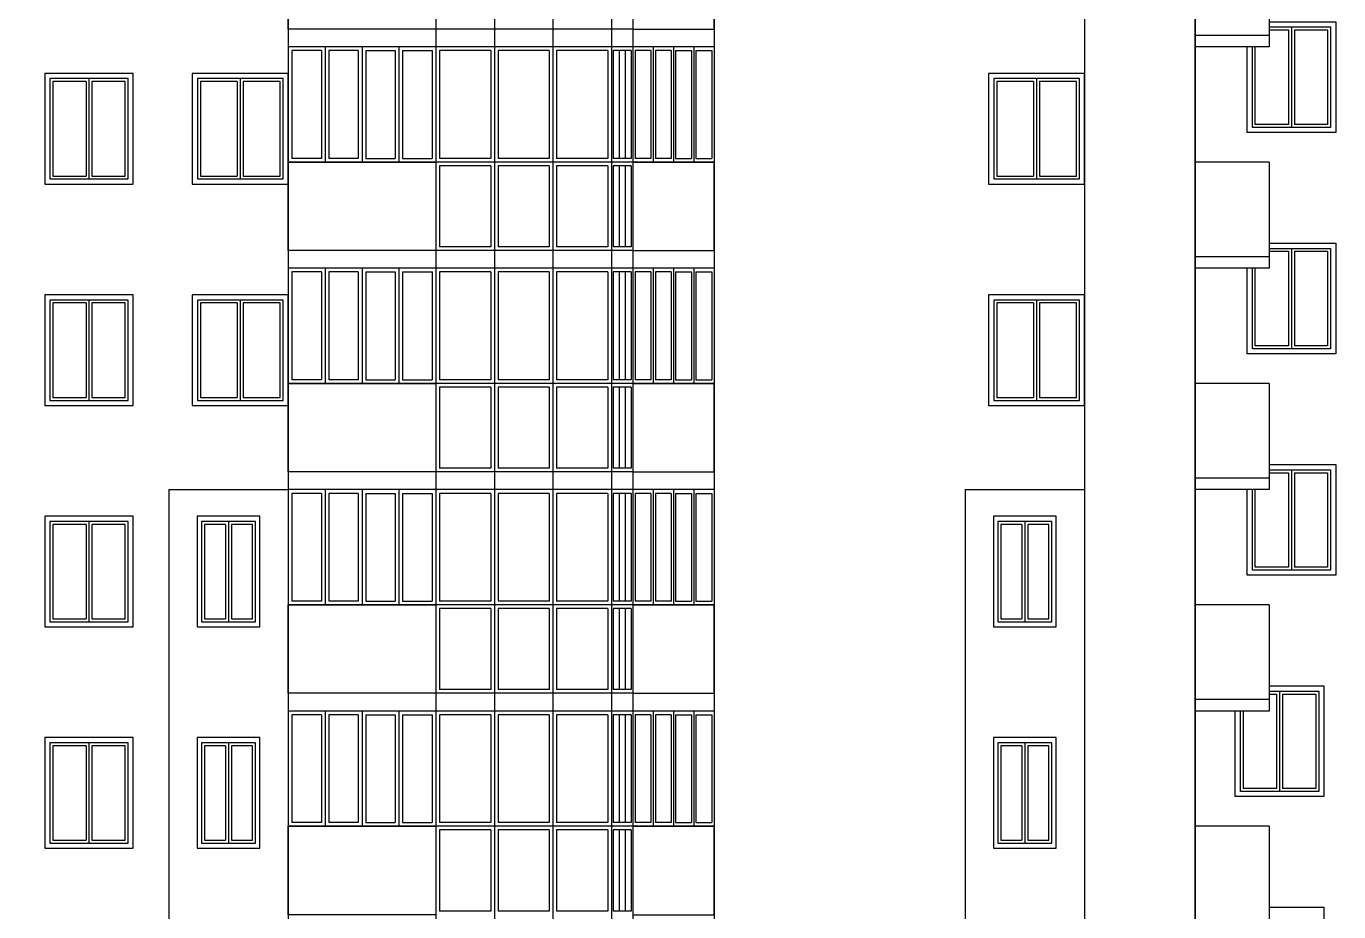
# Model space of a CAD drawing. Header units: inches. Extents: x -634 to 3638, y -6930911 to 5552.
# Drawn here: x 2280.27 to 2297.58, y 3489.82 to 3501.49 of the extents above; entities that cross this region are included whole.
import ezdxf

# ---------------------------------------------------------------- set-up
doc = ezdxf.new("R2010")
doc.units = ezdxf.units.IN
doc.header["$MEASUREMENT"] = 0
doc.linetypes.add('Dashed', pattern=[1128.888893, 564.444447, -564.444447])
for name, color, linetype, lineweight in [('ELEV', 134, 'Continuous', 18), ('фасады', 7, 'Continuous', 30), ('фасады2', 7, 'Continuous', 25)]:
    doc.layers.add(name, color=color, linetype=linetype, lineweight=lineweight)

msp = doc.modelspace()

# ---------------------------------------------------------------- hatches: boundary and pattern name
at = {"layer": 'ELEV', "linetype": 'Continuous'}
h = msp.add_hatch(dxfattribs=at)
h.set_pattern_fill('ANSI31', color=256, scale=0.01044, style=0)
h.set_pattern_definition([(45, (1262.311104, 3366.587935), (-0.02343928418428, 0.02343928418428), [])])
edge = h.paths.add_edge_path()
edge.add_ellipse((1445.78234, 3471.96182), major_axis=(0, 6932302.83262), ratio=0.00000001506, start_angle=89.999976115149, end_angle=270.000023884851)
edge.add_line((1445.67794, 3474.85168), (1445.67794, 3528.48347))
edge.add_line((1445.67794, 3528.48347), (1445.88675, 3528.48347))
edge.add_line((1445.88675, 3528.48347), (1445.88675, 3474.85168))

# ---------------------------------------------------------------- linework, layer by layer
at = {"layer": 'фасады', "color": 7, "ltscale": 100}
for p, q in [((2282.15352, 3495.38264), (2283.72728, 3495.38264)), ((2292.65593, 3495.38264), (2294.22969, 3495.38264))]:
    msp.add_line(p, q, dxfattribs=at)
for points in [[(2283.72728, 3520.04495), (2283.72728, 3501.22218)], [(2287.99014, 3520.04495), (2287.99014, 3501.22218)], [(2289.34297, 3520.04495), (2289.34297, 3501.22218)], [(2283.72728, 3501.22218), (2283.72728, 3480.78379)], [(2287.99014, 3501.22218), (2287.99014, 3480.78379)], [(2289.34297, 3501.22218), (2289.34297, 3480.78379)]]:
    msp.add_lwpolyline(points, dxfattribs=at)
at = {"layer": 'фасады', "color": 7, "linetype": 'Dashed', "ltscale": 100}
for points in [[(2294.22969, 3504.14194), (2294.22969, 3501.22218)], [(2295.68957, 3504.14194), (2295.68957, 3501.22218)], [(2296.66283, 3502.62366), (2296.66283, 3501.22218)], [(2295.68957, 3501.3779), (2296.66283, 3501.3779), (2296.66283, 3501.22218), (2295.68957, 3501.22218)], [(2294.22969, 3501.22218), (2294.22969, 3498.30241)], [(2295.68957, 3501.22218), (2295.68957, 3498.30241)], [(2296.66283, 3499.7039), (2295.68957, 3499.7039)], [(2296.66283, 3499.7039), (2296.66283, 3498.30241)], [(2295.68957, 3498.45813), (2296.66283, 3498.45813), (2296.66283, 3498.30241), (2295.68957, 3498.30241)], [(2294.22969, 3498.30241), (2294.22969, 3495.38264)], [(2295.68957, 3498.30241), (2295.68957, 3495.38264)], [(2296.66283, 3496.78413), (2295.68957, 3496.78413)], [(2296.66283, 3496.78413), (2296.66283, 3495.38264)], [(2282.15352, 3495.38264), (2282.15352, 3492.46287)], [(2292.65593, 3495.38264), (2292.65593, 3492.46287)], [(2294.22969, 3495.38264), (2294.22969, 3492.46287)], [(2295.68957, 3495.53836), (2296.66283, 3495.53836), (2296.66283, 3495.38264), (2295.68957, 3495.38264)], [(2295.68957, 3495.38264), (2295.68957, 3492.46287)], [(2296.66283, 3493.86436), (2295.68957, 3493.86436)], [(2296.66283, 3493.86436), (2296.66283, 3492.46287)], [(2295.68957, 3492.61859), (2296.66283, 3492.61859), (2296.66283, 3492.46287), (2295.68957, 3492.46287)], [(2282.15352, 3492.46287), (2282.15352, 3489.5431)], [(2292.65593, 3492.46287), (2292.65593, 3489.5431)], [(2294.22969, 3492.46287), (2294.22969, 3489.5431)], [(2295.68957, 3492.46287), (2295.68957, 3489.5431)], [(2296.66283, 3490.94459), (2295.68957, 3490.94459)], [(2296.66283, 3490.94459), (2296.66283, 3489.5431)]]:
    msp.add_lwpolyline(points, dxfattribs=at)
at = {"layer": 'фасады', "color": 7, "ltscale": 100}
for points in [[(2283.72728, 3502.62366), (2285.67379, 3502.62366), (2285.67379, 3501.45576), (2283.72728, 3501.45576)], [(2289.34297, 3502.62366), (2288.27239, 3502.62366), (2288.27239, 3501.45576), (2289.34297, 3501.45576)], [(2283.72728, 3499.7039), (2285.67379, 3499.7039), (2285.67379, 3498.53599), (2283.72728, 3498.53599)], [(2289.34297, 3499.7039), (2288.27239, 3499.7039), (2288.27239, 3498.53599), (2289.34297, 3498.53599)], [(2283.72728, 3496.78413), (2285.67379, 3496.78413), (2285.67379, 3495.61622), (2283.72728, 3495.61622)], [(2289.34297, 3496.78413), (2288.27239, 3496.78413), (2288.27239, 3495.61622), (2289.34297, 3495.61622)], [(2283.72728, 3493.86436), (2285.67379, 3493.86436), (2285.67379, 3492.69645), (2283.72728, 3492.69645)], [(2289.34297, 3493.86436), (2288.27239, 3493.86436), (2288.27239, 3492.69645), (2289.34297, 3492.69645)], [(2283.72728, 3490.94459), (2285.67379, 3490.94459), (2285.67379, 3489.77668), (2283.72728, 3489.77668)], [(2289.34297, 3490.94459), (2288.27239, 3490.94459), (2288.27239, 3489.77668), (2289.34297, 3489.77668)]]:
    msp.add_lwpolyline(points, close=True, dxfattribs=at)
at = {"layer": 'фасады', "ltscale": 100}
for points in [[(2295.68382, 3501.90345), (2295.68382, 3498.98369)], [(2295.68382, 3498.98369), (2295.68382, 3496.06392)], [(2295.68382, 3496.06392), (2295.68382, 3493.14415)], [(2295.68382, 3493.14415), (2295.68382, 3490.22438)], [(2295.68382, 3490.22438), (2295.68382, 3487.30461)]]:
    msp.add_lwpolyline(points, dxfattribs=at)
at = {"layer": 'фасады2', "color": 7, "ltscale": 100}
for p, q in [((2283.65915, 3500.80368), (2282.53017, 3500.80368)), ((2282.53017, 3500.80368), (2282.53017, 3499.48005)), ((2283.05573, 3500.76474), (2282.5691, 3500.76474)), ((2282.5691, 3500.76474), (2282.5691, 3499.51898)), ((2283.62022, 3500.76474), (2283.13359, 3500.76474)), ((2283.62022, 3499.51898), (2283.62022, 3500.76474)), ((2283.65915, 3499.48005), (2283.65915, 3500.80368)), ((2294.16156, 3500.80368), (2293.03258, 3500.80368)), ((2293.03258, 3500.80368), (2293.03258, 3499.48005)), ((2293.55814, 3500.76474), (2293.07151, 3500.76474)), ((2293.07151, 3500.76474), (2293.07151, 3499.51898)), ((2294.12263, 3500.76474), (2293.636, 3500.76474)), ((2294.12263, 3499.51898), (2294.12263, 3500.76474)), ((2294.16156, 3499.48005), (2294.16156, 3500.80368)), ((2283.72728, 3499.7039), (2285.67379, 3499.7039)), ((2283.72728, 3499.7039), (2285.67379, 3499.7039)), ((2283.72728, 3499.7039), (2285.67379, 3499.7039)), ((2288.27239, 3499.7039), (2289.34297, 3499.7039)), ((2288.27239, 3499.7039), (2289.34297, 3499.7039)), ((2288.27239, 3499.7039), (2289.34297, 3499.7039)), ((2282.53017, 3499.48005), (2283.65915, 3499.48005)), ((2282.5691, 3499.51898), (2283.05573, 3499.51898)), ((2283.13359, 3499.51898), (2283.62022, 3499.51898)), ((2293.03258, 3499.48005), (2294.16156, 3499.48005)), ((2293.07151, 3499.51898), (2293.55814, 3499.51898)), ((2293.636, 3499.51898), (2294.12263, 3499.51898)), ((2283.65915, 3497.88391), (2282.53017, 3497.88391)), ((2282.53017, 3497.88391), (2282.53017, 3496.56028)), ((2283.05573, 3497.84498), (2282.5691, 3497.84498)), ((2282.5691, 3497.84498), (2282.5691, 3496.59921)), ((2283.62022, 3497.84498), (2283.13359, 3497.84498)), ((2283.62022, 3496.59921), (2283.62022, 3497.84498)), ((2283.65915, 3496.56028), (2283.65915, 3497.88391)), ((2294.16156, 3497.88391), (2293.03258, 3497.88391)), ((2293.03258, 3497.88391), (2293.03258, 3496.56028)), ((2293.55814, 3497.84498), (2293.07151, 3497.84498)), ((2293.07151, 3497.84498), (2293.07151, 3496.59921)), ((2294.12263, 3497.84498), (2293.636, 3497.84498)), ((2294.12263, 3496.59921), (2294.12263, 3497.84498)), ((2294.16156, 3496.56028), (2294.16156, 3497.88391)), ((2283.72728, 3496.78413), (2285.67379, 3496.78413)), ((2283.72728, 3496.78413), (2285.67379, 3496.78413)), ((2283.72728, 3496.78413), (2285.67379, 3496.78413)), ((2288.27239, 3496.78413), (2289.34297, 3496.78413)), ((2288.27239, 3496.78413), (2289.34297, 3496.78413)), ((2288.27239, 3496.78413), (2289.34297, 3496.78413)), ((2282.5691, 3496.59921), (2283.05573, 3496.59921)), ((2283.13359, 3496.59921), (2283.62022, 3496.59921)), ((2293.07151, 3496.59921), (2293.55814, 3496.59921)), ((2293.636, 3496.59921), (2294.12263, 3496.59921)), ((2282.53017, 3496.56028), (2283.65915, 3496.56028)), ((2293.03258, 3496.56028), (2294.16156, 3496.56028)), ((2282.58516, 3494.96414), (2282.58516, 3493.64051)), ((2283.29564, 3494.96414), (2282.58516, 3494.96414)), ((2282.62409, 3494.92521), (2282.62409, 3493.67944)), ((2282.90147, 3494.92521), (2282.62409, 3494.92521)), ((2283.25671, 3494.92521), (2282.97933, 3494.92521)), ((2283.25671, 3493.67944), (2283.25671, 3494.92521)), ((2283.29564, 3493.64051), (2283.29564, 3494.96414)), ((2293.08757, 3494.96414), (2293.08757, 3493.64051)), ((2293.79805, 3494.96414), (2293.08757, 3494.96414)), ((2293.1265, 3494.92521), (2293.1265, 3493.67944)), ((2293.40388, 3494.92521), (2293.1265, 3494.92521)), ((2293.75912, 3494.92521), (2293.48174, 3494.92521)), ((2293.75912, 3493.67944), (2293.75912, 3494.92521)), ((2293.79805, 3493.64051), (2293.79805, 3494.96414)), ((2283.72728, 3493.86436), (2285.67379, 3493.86436)), ((2283.72728, 3493.86436), (2285.67379, 3493.86436)), ((2288.27239, 3493.86436), (2289.34297, 3493.86436)), ((2288.27239, 3493.86436), (2289.34297, 3493.86436)), ((2282.62409, 3493.67944), (2282.90147, 3493.67944)), ((2282.97933, 3493.67944), (2283.25671, 3493.67944)), ((2293.1265, 3493.67944), (2293.40388, 3493.67944)), ((2293.48174, 3493.67944), (2293.75912, 3493.67944)), ((2282.58516, 3493.64051), (2283.29564, 3493.64051)), ((2293.08757, 3493.64051), (2293.79805, 3493.64051)), ((2282.58516, 3492.04437), (2282.58516, 3490.72074)), ((2283.29564, 3492.04437), (2282.58516, 3492.04437)), ((2282.62409, 3492.00544), (2282.62409, 3490.75967)), ((2282.90147, 3492.00544), (2282.62409, 3492.00544)), ((2283.25671, 3492.00544), (2282.97933, 3492.00544)), ((2283.25671, 3490.75967), (2283.25671, 3492.00544)), ((2283.29564, 3490.72074), (2283.29564, 3492.04437)), ((2293.08757, 3492.04437), (2293.08757, 3490.72074)), ((2293.79805, 3492.04437), (2293.08757, 3492.04437)), ((2293.1265, 3492.00544), (2293.1265, 3490.75967)), ((2293.40388, 3492.00544), (2293.1265, 3492.00544)), ((2293.75912, 3492.00544), (2293.48174, 3492.00544)), ((2293.75912, 3490.75967), (2293.75912, 3492.00544)), ((2293.79805, 3490.72074), (2293.79805, 3492.04437)), ((2283.72728, 3490.94459), (2285.67379, 3490.94459)), ((2288.27239, 3490.94459), (2289.34297, 3490.94459)), ((2282.58516, 3490.72074), (2283.29564, 3490.72074)), ((2282.62409, 3490.75967), (2282.90147, 3490.75967)), ((2282.97933, 3490.75967), (2283.25671, 3490.75967)), ((2293.08757, 3490.72074), (2293.79805, 3490.72074)), ((2293.1265, 3490.75967), (2293.40388, 3490.75967)), ((2293.48174, 3490.75967), (2293.75912, 3490.75967))]:
    msp.add_line(p, q, dxfattribs=at)
at = {"layer": 'фасады2', "color": 7, "linetype": 'Dashed', "ltscale": 100}
for points in [[(2283.72728, 3504.14194), (2283.72728, 3501.22218)], [(2283.72728, 3504.14194), (2283.72728, 3501.22218)], [(2283.72728, 3504.14194), (2283.72728, 3501.22218)], [(2285.67379, 3504.14194), (2285.67379, 3501.22218)], [(2285.67379, 3504.14194), (2285.67379, 3501.22218)], [(2285.67379, 3504.14194), (2285.67379, 3501.22218)], [(2286.44656, 3504.14194), (2286.44656, 3501.22218)], [(2287.21835, 3504.14194), (2287.21835, 3501.22218)], [(2287.99014, 3504.14194), (2287.99014, 3501.22218)], [(2287.99014, 3504.14194), (2287.99014, 3501.22218)], [(2287.99014, 3504.14194), (2287.99014, 3501.22218)], [(2288.27239, 3504.14194), (2288.27239, 3501.22218)], [(2288.27239, 3504.14194), (2288.27239, 3501.22218)], [(2288.27239, 3504.14194), (2288.27239, 3501.22218)], [(2289.34297, 3504.14194), (2289.34297, 3501.22218)], [(2289.34297, 3504.14194), (2289.34297, 3501.22218)], [(2289.34297, 3504.14194), (2289.34297, 3501.22218)], [(2288.27239, 3501.45576), (2285.67379, 3501.45576)], [(2283.72728, 3501.22218), (2283.72728, 3498.30241)], [(2283.72728, 3501.22218), (2283.72728, 3498.30241)], [(2283.72728, 3501.22218), (2283.72728, 3498.30241)], [(2289.34297, 3501.22218), (2283.72728, 3501.22218)], [(2289.34297, 3501.22218), (2283.72728, 3501.22218)], [(2289.34297, 3501.22218), (2283.72728, 3501.22218)], [(2289.34297, 3501.22218), (2283.72728, 3501.22218)], [(2284.16524, 3501.17351), (2283.77594, 3501.17351)], [(2284.16524, 3501.17351), (2283.77594, 3501.17351)], [(2284.16524, 3501.17351), (2284.16524, 3499.75256)], [(2284.21391, 3501.22218), (2284.21391, 3499.7039)], [(2284.26257, 3501.17351), (2284.26257, 3499.75256)], [(2284.65187, 3501.17351), (2284.26257, 3501.17351)], [(2284.65187, 3501.17351), (2284.26257, 3501.17351)], [(2284.65187, 3501.17351), (2284.65187, 3499.75256)], [(2284.70053, 3501.22218), (2284.70053, 3499.7039)], [(2284.7492, 3501.17351), (2284.7492, 3499.75256)], [(2284.7492, 3501.17351), (2285.1385, 3501.17351)], [(2284.7492, 3501.17351), (2285.1385, 3501.17351)], [(2285.1385, 3501.17351), (2285.1385, 3499.75256)], [(2285.18716, 3501.22218), (2285.18716, 3499.7039)], [(2285.23582, 3501.17351), (2285.23582, 3499.75256)], [(2285.23582, 3501.17351), (2285.62513, 3501.17351)], [(2285.23582, 3501.17351), (2285.62513, 3501.17351)], [(2285.67379, 3501.22218), (2285.67379, 3498.30241)], [(2285.67379, 3501.22218), (2285.67379, 3498.30241)], [(2285.67379, 3501.22218), (2285.67379, 3498.30241)], [(2286.39789, 3501.17351), (2285.72343, 3501.17351)], [(2286.39789, 3501.17351), (2285.72343, 3501.17351)], [(2286.44656, 3501.22218), (2286.44656, 3498.30241)], [(2287.16969, 3501.17351), (2286.49522, 3501.17351)], [(2287.16969, 3501.17351), (2286.49522, 3501.17351)], [(2287.21835, 3501.22218), (2287.21835, 3498.30241)], [(2287.94148, 3501.17351), (2287.26701, 3501.17351)], [(2287.94148, 3501.17351), (2287.26701, 3501.17351)], [(2287.99014, 3501.22218), (2287.99014, 3498.30241)], [(2287.99014, 3501.22218), (2287.99014, 3498.30241)], [(2287.99014, 3501.22218), (2287.99014, 3498.30241)], [(2288.24805, 3501.17351), (2288.01447, 3501.17351)], [(2288.24805, 3501.17351), (2288.01447, 3501.17351)], [(2288.27239, 3501.22218), (2288.27239, 3498.30241)], [(2288.27239, 3501.22218), (2288.27239, 3498.30241)], [(2288.27239, 3501.22218), (2288.27239, 3498.30241)], [(2288.30158, 3501.17351), (2288.30158, 3499.75256)], [(2288.51083, 3501.17351), (2288.30158, 3501.17351)], [(2288.51083, 3501.17351), (2288.30158, 3501.17351)], [(2288.51083, 3501.17351), (2288.51083, 3499.75256)], [(2288.54003, 3501.22218), (2288.54003, 3499.7039)], [(2288.56923, 3501.17351), (2288.56923, 3499.75256)], [(2288.77848, 3501.17351), (2288.56923, 3501.17351)], [(2288.77848, 3501.17351), (2288.56923, 3501.17351)], [(2288.77848, 3501.17351), (2288.77848, 3499.75256)], [(2288.80768, 3501.22218), (2288.80768, 3499.7039)], [(2288.83687, 3501.17351), (2288.83687, 3499.75256)], [(2288.83687, 3501.17351), (2289.04612, 3501.17351)], [(2288.83687, 3501.17351), (2289.04612, 3501.17351)], [(2289.04612, 3501.17351), (2289.04612, 3499.75256)], [(2289.07532, 3501.22218), (2289.07532, 3499.7039)], [(2289.10452, 3501.17351), (2289.10452, 3499.75256)], [(2289.10452, 3501.17351), (2289.31377, 3501.17351)], [(2289.10452, 3501.17351), (2289.31377, 3501.17351)], [(2289.31377, 3501.17351), (2289.31377, 3499.75256)], [(2289.34297, 3501.22218), (2289.34297, 3498.30241)], [(2289.34297, 3501.22218), (2289.34297, 3498.30241)], [(2289.34297, 3501.22218), (2289.34297, 3498.30241)], [(2284.16524, 3499.75256), (2283.77594, 3499.75256)], [(2284.65187, 3499.75256), (2284.26257, 3499.75256)], [(2284.7492, 3499.75256), (2285.1385, 3499.75256)], [(2285.23582, 3499.75256), (2285.62513, 3499.75256)], [(2286.39789, 3499.75256), (2285.72343, 3499.75256)], [(2287.16969, 3499.75256), (2286.49522, 3499.75256)], [(2287.94148, 3499.75256), (2287.26701, 3499.75256)], [(2288.24805, 3499.75256), (2288.01447, 3499.75256)], [(2288.51083, 3499.75256), (2288.30158, 3499.75256)], [(2288.77848, 3499.75256), (2288.56923, 3499.75256)], [(2288.83687, 3499.75256), (2289.04612, 3499.75256)], [(2289.10452, 3499.75256), (2289.31377, 3499.75256)], [(2289.34297, 3499.7039), (2283.72728, 3499.7039)], [(2289.34297, 3499.7039), (2283.72728, 3499.7039)], [(2286.39789, 3499.65523), (2285.72343, 3499.65523)], [(2287.16969, 3499.65523), (2286.49522, 3499.65523)], [(2287.94148, 3499.65523), (2287.26701, 3499.65523)], [(2288.24805, 3499.65523), (2288.01447, 3499.65523)], [(2288.27239, 3498.53599), (2285.67379, 3498.53599)], [(2286.39789, 3498.58465), (2285.72343, 3498.58465)], [(2287.16969, 3498.58465), (2286.49522, 3498.58465)], [(2287.94148, 3498.58465), (2287.26701, 3498.58465)], [(2288.24805, 3498.58465), (2288.01447, 3498.58465)], [(2283.72728, 3498.30241), (2283.72728, 3495.38264)], [(2283.72728, 3498.30241), (2283.72728, 3495.38264)], [(2283.72728, 3498.30241), (2283.72728, 3495.38264)], [(2289.34297, 3498.30241), (2283.72728, 3498.30241)], [(2289.34297, 3498.30241), (2283.72728, 3498.30241)], [(2284.16524, 3498.25374), (2283.77594, 3498.25374)], [(2284.16524, 3498.25374), (2284.16524, 3496.83279)], [(2284.21391, 3498.30241), (2284.21391, 3496.78413)], [(2284.26257, 3498.25374), (2284.26257, 3496.83279)], [(2284.65187, 3498.25374), (2284.26257, 3498.25374)], [(2284.65187, 3498.25374), (2284.65187, 3496.83279)], [(2284.70053, 3498.30241), (2284.70053, 3496.78413)], [(2284.7492, 3498.25374), (2284.7492, 3496.83279)], [(2284.7492, 3498.25374), (2285.1385, 3498.25374)], [(2285.1385, 3498.25374), (2285.1385, 3496.83279)], [(2285.18716, 3498.30241), (2285.18716, 3496.78413)], [(2285.23582, 3498.25374), (2285.23582, 3496.83279)], [(2285.23582, 3498.25374), (2285.62513, 3498.25374)], [(2285.67379, 3498.30241), (2285.67379, 3495.38264)], [(2285.67379, 3498.30241), (2285.67379, 3495.38264)], [(2285.67379, 3498.30241), (2285.67379, 3495.38264)], [(2286.39789, 3498.25374), (2285.72343, 3498.25374)], [(2286.44656, 3498.30241), (2286.44656, 3495.38264)], [(2287.16969, 3498.25374), (2286.49522, 3498.25374)], [(2287.21835, 3498.30241), (2287.21835, 3495.38264)], [(2287.94148, 3498.25374), (2287.26701, 3498.25374)], [(2287.99014, 3498.30241), (2287.99014, 3495.38264)], [(2287.99014, 3498.30241), (2287.99014, 3495.38264)], [(2287.99014, 3498.30241), (2287.99014, 3495.38264)], [(2288.24805, 3498.25374), (2288.01447, 3498.25374)], [(2288.27239, 3498.30241), (2288.27239, 3495.38264)], [(2288.27239, 3498.30241), (2288.27239, 3495.38264)], [(2288.27239, 3498.30241), (2288.27239, 3495.38264)], [(2288.30158, 3498.25374), (2288.30158, 3496.83279)], [(2288.51083, 3498.25374), (2288.30158, 3498.25374)], [(2288.51083, 3498.25374), (2288.51083, 3496.83279)], [(2288.54003, 3498.30241), (2288.54003, 3496.78413)], [(2288.56923, 3498.25374), (2288.56923, 3496.83279)], [(2288.77848, 3498.25374), (2288.56923, 3498.25374)], [(2288.77848, 3498.25374), (2288.77848, 3496.83279)], [(2288.80768, 3498.30241), (2288.80768, 3496.78413)], [(2288.83687, 3498.25374), (2288.83687, 3496.83279)], [(2288.83687, 3498.25374), (2289.04612, 3498.25374)], [(2289.04612, 3498.25374), (2289.04612, 3496.83279)], [(2289.07532, 3498.30241), (2289.07532, 3496.78413)], [(2289.10452, 3498.25374), (2289.10452, 3496.83279)], [(2289.10452, 3498.25374), (2289.31377, 3498.25374)], [(2289.31377, 3498.25374), (2289.31377, 3496.83279)], [(2289.34297, 3498.30241), (2289.34297, 3495.38264)], [(2289.34297, 3498.30241), (2289.34297, 3495.38264)], [(2289.34297, 3498.30241), (2289.34297, 3495.38264)], [(2289.34297, 3496.78413), (2283.72728, 3496.78413)], [(2289.34297, 3496.78413), (2283.72728, 3496.78413)], [(2284.16524, 3496.83279), (2283.77594, 3496.83279)], [(2284.65187, 3496.83279), (2284.26257, 3496.83279)], [(2284.7492, 3496.83279), (2285.1385, 3496.83279)], [(2285.23582, 3496.83279), (2285.62513, 3496.83279)], [(2286.39789, 3496.83279), (2285.72343, 3496.83279)], [(2287.16969, 3496.83279), (2286.49522, 3496.83279)], [(2287.94148, 3496.83279), (2287.26701, 3496.83279)], [(2288.24805, 3496.83279), (2288.01447, 3496.83279)], [(2288.51083, 3496.83279), (2288.30158, 3496.83279)], [(2288.77848, 3496.83279), (2288.56923, 3496.83279)], [(2288.83687, 3496.83279), (2289.04612, 3496.83279)], [(2289.10452, 3496.83279), (2289.31377, 3496.83279)], [(2286.39789, 3496.73546), (2285.72343, 3496.73546)], [(2287.16969, 3496.73546), (2286.49522, 3496.73546)], [(2287.94148, 3496.73546), (2287.26701, 3496.73546)], [(2288.24805, 3496.73546), (2288.01447, 3496.73546)], [(2288.27239, 3495.61622), (2285.67379, 3495.61622)], [(2286.39789, 3495.66488), (2285.72343, 3495.66488)], [(2287.16969, 3495.66488), (2286.49522, 3495.66488)], [(2287.94148, 3495.66488), (2287.26701, 3495.66488)], [(2288.24805, 3495.66488), (2288.01447, 3495.66488)], [(2283.72728, 3495.38264), (2283.72728, 3492.46287)], [(2283.72728, 3495.38264), (2283.72728, 3492.46287)], [(2289.34297, 3495.38264), (2283.72728, 3495.38264)], [(2289.34297, 3495.38264), (2283.72728, 3495.38264)], [(2284.21391, 3495.38264), (2284.21391, 3493.86436)], [(2284.70053, 3495.38264), (2284.70053, 3493.86436)], [(2285.18716, 3495.38264), (2285.18716, 3493.86436)], [(2285.67379, 3495.38264), (2285.67379, 3492.46287)], [(2285.67379, 3495.38264), (2285.67379, 3492.46287)], [(2286.44656, 3495.38264), (2286.44656, 3492.46287)], [(2287.21835, 3495.38264), (2287.21835, 3492.46287)], [(2287.99014, 3495.38264), (2287.99014, 3492.46287)], [(2287.99014, 3495.38264), (2287.99014, 3492.46287)], [(2288.27239, 3495.38264), (2288.27239, 3492.46287)], [(2288.27239, 3495.38264), (2288.27239, 3492.46287)], [(2288.54003, 3495.38264), (2288.54003, 3493.86436)], [(2288.80768, 3495.38264), (2288.80768, 3493.86436)], [(2289.07532, 3495.38264), (2289.07532, 3493.86436)], [(2289.34297, 3495.38264), (2289.34297, 3492.46287)], [(2289.34297, 3495.38264), (2289.34297, 3492.46287)], [(2284.16524, 3495.33397), (2283.77594, 3495.33397)], [(2284.16524, 3495.33397), (2284.16524, 3493.91302)], [(2284.26257, 3495.33397), (2284.26257, 3493.91302)], [(2284.65187, 3495.33397), (2284.26257, 3495.33397)], [(2284.65187, 3495.33397), (2284.65187, 3493.91302)], [(2284.7492, 3495.33397), (2284.7492, 3493.91302)], [(2284.7492, 3495.33397), (2285.1385, 3495.33397)], [(2285.1385, 3495.33397), (2285.1385, 3493.91302)], [(2285.23582, 3495.33397), (2285.23582, 3493.91302)], [(2285.23582, 3495.33397), (2285.62513, 3495.33397)], [(2286.39789, 3495.33397), (2285.72343, 3495.33397)], [(2287.16969, 3495.33397), (2286.49522, 3495.33397)], [(2287.94148, 3495.33397), (2287.26701, 3495.33397)], [(2288.24805, 3495.33397), (2288.01447, 3495.33397)], [(2288.30158, 3495.33397), (2288.30158, 3493.91302)], [(2288.51083, 3495.33397), (2288.30158, 3495.33397)], [(2288.51083, 3495.33397), (2288.51083, 3493.91302)], [(2288.56923, 3495.33397), (2288.56923, 3493.91302)], [(2288.77848, 3495.33397), (2288.56923, 3495.33397)], [(2288.77848, 3495.33397), (2288.77848, 3493.91302)], [(2288.83687, 3495.33397), (2288.83687, 3493.91302)], [(2288.83687, 3495.33397), (2289.04612, 3495.33397)], [(2289.04612, 3495.33397), (2289.04612, 3493.91302)], [(2289.10452, 3495.33397), (2289.10452, 3493.91302)], [(2289.10452, 3495.33397), (2289.31377, 3495.33397)], [(2289.31377, 3495.33397), (2289.31377, 3493.91302)], [(2289.34297, 3493.86436), (2283.72728, 3493.86436)], [(2289.34297, 3493.86436), (2283.72728, 3493.86436)], [(2284.16524, 3493.91302), (2283.77594, 3493.91302)], [(2284.65187, 3493.91302), (2284.26257, 3493.91302)], [(2284.7492, 3493.91302), (2285.1385, 3493.91302)], [(2285.23582, 3493.91302), (2285.62513, 3493.91302)], [(2286.39789, 3493.91302), (2285.72343, 3493.91302)], [(2287.16969, 3493.91302), (2286.49522, 3493.91302)], [(2287.94148, 3493.91302), (2287.26701, 3493.91302)], [(2288.24805, 3493.91302), (2288.01447, 3493.91302)], [(2288.51083, 3493.91302), (2288.30158, 3493.91302)], [(2288.77848, 3493.91302), (2288.56923, 3493.91302)], [(2288.83687, 3493.91302), (2289.04612, 3493.91302)], [(2289.10452, 3493.91302), (2289.31377, 3493.91302)], [(2286.39789, 3493.81569), (2285.72343, 3493.81569)], [(2287.16969, 3493.81569), (2286.49522, 3493.81569)], [(2287.94148, 3493.81569), (2287.26701, 3493.81569)], [(2288.24805, 3493.81569), (2288.01447, 3493.81569)], [(2288.27239, 3492.69645), (2285.67379, 3492.69645)], [(2286.39789, 3492.74511), (2285.72343, 3492.74511)], [(2287.16969, 3492.74511), (2286.49522, 3492.74511)], [(2287.94148, 3492.74511), (2287.26701, 3492.74511)], [(2288.24805, 3492.74511), (2288.01447, 3492.74511)], [(2283.72728, 3492.46287), (2283.72728, 3489.5431)], [(2289.34297, 3492.46287), (2283.72728, 3492.46287)], [(2284.21391, 3492.46287), (2284.21391, 3490.94459)], [(2284.70053, 3492.46287), (2284.70053, 3490.94459)], [(2285.18716, 3492.46287), (2285.18716, 3490.94459)], [(2285.67379, 3492.46287), (2285.67379, 3489.5431)], [(2286.44656, 3492.46287), (2286.44656, 3489.5431)], [(2287.21835, 3492.46287), (2287.21835, 3489.5431)], [(2287.99014, 3492.46287), (2287.99014, 3489.5431)], [(2288.27239, 3492.46287), (2288.27239, 3489.5431)], [(2288.54003, 3492.46287), (2288.54003, 3490.94459)], [(2288.80768, 3492.46287), (2288.80768, 3490.94459)], [(2289.07532, 3492.46287), (2289.07532, 3490.94459)], [(2289.34297, 3492.46287), (2289.34297, 3489.5431)], [(2284.16524, 3492.4142), (2283.77594, 3492.4142)], [(2284.16524, 3492.4142), (2284.16524, 3490.99325)], [(2284.26257, 3492.4142), (2284.26257, 3490.99325)], [(2284.65187, 3492.4142), (2284.26257, 3492.4142)], [(2284.65187, 3492.4142), (2284.65187, 3490.99325)], [(2284.7492, 3492.4142), (2284.7492, 3490.99325)], [(2284.7492, 3492.4142), (2285.1385, 3492.4142)], [(2285.1385, 3492.4142), (2285.1385, 3490.99325)], [(2285.23582, 3492.4142), (2285.23582, 3490.99325)], [(2285.23582, 3492.4142), (2285.62513, 3492.4142)], [(2286.39789, 3492.4142), (2285.72343, 3492.4142)], [(2287.16969, 3492.4142), (2286.49522, 3492.4142)], [(2287.94148, 3492.4142), (2287.26701, 3492.4142)], [(2288.24805, 3492.4142), (2288.01447, 3492.4142)], [(2288.30158, 3492.4142), (2288.30158, 3490.99325)], [(2288.51083, 3492.4142), (2288.30158, 3492.4142)], [(2288.51083, 3492.4142), (2288.51083, 3490.99325)], [(2288.56923, 3492.4142), (2288.56923, 3490.99325)], [(2288.77848, 3492.4142), (2288.56923, 3492.4142)], [(2288.77848, 3492.4142), (2288.77848, 3490.99325)], [(2288.83687, 3492.4142), (2288.83687, 3490.99325)], [(2288.83687, 3492.4142), (2289.04612, 3492.4142)], [(2289.04612, 3492.4142), (2289.04612, 3490.99325)], [(2289.10452, 3492.4142), (2289.10452, 3490.99325)], [(2289.10452, 3492.4142), (2289.31377, 3492.4142)], [(2289.31377, 3492.4142), (2289.31377, 3490.99325)], [(2289.34297, 3490.94459), (2283.72728, 3490.94459)], [(2289.34297, 3490.94459), (2283.72728, 3490.94459)], [(2284.16524, 3490.99325), (2283.77594, 3490.99325)], [(2284.65187, 3490.99325), (2284.26257, 3490.99325)], [(2284.7492, 3490.99325), (2285.1385, 3490.99325)], [(2285.23582, 3490.99325), (2285.62513, 3490.99325)], [(2286.39789, 3490.99325), (2285.72343, 3490.99325)], [(2286.39789, 3490.89592), (2285.72343, 3490.89592)], [(2287.16969, 3490.99325), (2286.49522, 3490.99325)], [(2287.16969, 3490.89592), (2286.49522, 3490.89592)], [(2287.94148, 3490.99325), (2287.26701, 3490.99325)], [(2287.94148, 3490.89592), (2287.26701, 3490.89592)], [(2288.24805, 3490.99325), (2288.01447, 3490.99325)], [(2288.24805, 3490.89592), (2288.01447, 3490.89592)], [(2288.51083, 3490.99325), (2288.30158, 3490.99325)], [(2288.77848, 3490.99325), (2288.56923, 3490.99325)], [(2288.83687, 3490.99325), (2289.04612, 3490.99325)], [(2289.10452, 3490.99325), (2289.31377, 3490.99325)], [(2286.39789, 3489.82534), (2285.72343, 3489.82534)], [(2287.16969, 3489.82534), (2286.49522, 3489.82534)], [(2287.94148, 3489.82534), (2287.26701, 3489.82534)], [(2288.24805, 3489.82534), (2288.01447, 3489.82534)]]:
    msp.add_lwpolyline(points, dxfattribs=at)
at = {"layer": 'фасады2', "color": 7, "ltscale": 100}
for points in [[(2285.67379, 3504.14194), (2285.67379, 3501.22218)], [(2283.77594, 3501.17351), (2283.77594, 3499.75256)], [(2285.62513, 3501.17351), (2285.62513, 3499.75256)], [(2285.67379, 3501.22218), (2285.67379, 3498.30241)], [(2285.72343, 3501.17351), (2285.72343, 3499.75256)], [(2286.39789, 3501.17351), (2286.39789, 3499.75256)], [(2286.49522, 3501.17351), (2286.49522, 3499.75256)], [(2287.16969, 3501.17351), (2287.16969, 3499.75256)], [(2287.26701, 3501.17351), (2287.26701, 3499.75256)], [(2287.94148, 3501.17351), (2287.94148, 3499.75256)], [(2288.01447, 3501.17351), (2288.01447, 3499.75256)], [(2288.09233, 3501.17351), (2288.09233, 3499.75256)], [(2288.17019, 3501.17351), (2288.17019, 3499.75256)], [(2288.24805, 3501.17351), (2288.24805, 3499.75256)], [(2281.06055, 3500.76474), (2280.62259, 3500.76474), (2280.62259, 3499.51898), (2281.06055, 3499.51898)], [(2281.06055, 3500.76474), (2281.06055, 3499.51898)], [(2281.09949, 3500.80368), (2281.09949, 3499.48005)], [(2281.13842, 3500.76474), (2281.13842, 3499.51898)], [(2281.13842, 3499.51898), (2281.57638, 3499.51898), (2281.57638, 3500.76474), (2281.13842, 3500.76474)], [(2283.05573, 3500.76474), (2283.05573, 3499.51898)], [(2283.09466, 3500.80368), (2283.09466, 3499.48005)], [(2283.13359, 3500.76474), (2283.13359, 3499.51898)], [(2293.55814, 3500.76474), (2293.55814, 3499.51898)], [(2293.59707, 3500.80368), (2293.59707, 3499.48005)], [(2293.636, 3500.76474), (2293.636, 3499.51898)], [(2285.72343, 3499.65523), (2285.72343, 3498.58465)], [(2286.39789, 3499.65523), (2286.39789, 3498.58465)], [(2286.49522, 3499.65523), (2286.49522, 3498.58465)], [(2287.16969, 3499.65523), (2287.16969, 3498.58465)], [(2287.26701, 3499.65523), (2287.26701, 3498.58465)], [(2287.94148, 3499.65523), (2287.94148, 3498.58465)], [(2288.01447, 3499.65523), (2288.01447, 3498.58465)], [(2288.09233, 3499.65523), (2288.09233, 3498.58465)], [(2288.17019, 3499.65523), (2288.17019, 3498.58465)], [(2288.24805, 3499.65523), (2288.24805, 3498.58465)], [(2283.77594, 3498.25374), (2283.77594, 3496.83279)], [(2285.62513, 3498.25374), (2285.62513, 3496.83279)], [(2285.67379, 3498.30241), (2285.67379, 3495.38264)], [(2285.72343, 3498.25374), (2285.72343, 3496.83279)], [(2286.39789, 3498.25374), (2286.39789, 3496.83279)], [(2286.49522, 3498.25374), (2286.49522, 3496.83279)], [(2287.16969, 3498.25374), (2287.16969, 3496.83279)], [(2287.26701, 3498.25374), (2287.26701, 3496.83279)], [(2287.94148, 3498.25374), (2287.94148, 3496.83279)], [(2288.01447, 3498.25374), (2288.01447, 3496.83279)], [(2288.09233, 3498.25374), (2288.09233, 3496.83279)], [(2288.17019, 3498.25374), (2288.17019, 3496.83279)], [(2288.24805, 3498.25374), (2288.24805, 3496.83279)], [(2281.06055, 3497.84498), (2280.62259, 3497.84498), (2280.62259, 3496.59921), (2281.06055, 3496.59921)], [(2281.06055, 3497.84498), (2281.06055, 3496.59921)], [(2281.09949, 3497.88391), (2281.09949, 3496.56028)], [(2281.13842, 3497.84498), (2281.13842, 3496.59921)], [(2281.13842, 3496.59921), (2281.57638, 3496.59921), (2281.57638, 3497.84498), (2281.13842, 3497.84498)], [(2283.05573, 3497.84498), (2283.05573, 3496.59921)], [(2283.09466, 3497.88391), (2283.09466, 3496.56028)], [(2283.13359, 3497.84498), (2283.13359, 3496.59921)], [(2293.55814, 3497.84498), (2293.55814, 3496.59921)], [(2293.59707, 3497.88391), (2293.59707, 3496.56028)], [(2293.636, 3497.84498), (2293.636, 3496.59921)], [(2285.72343, 3496.73546), (2285.72343, 3495.66488)], [(2286.39789, 3496.73546), (2286.39789, 3495.66488)], [(2286.49522, 3496.73546), (2286.49522, 3495.66488)], [(2287.16969, 3496.73546), (2287.16969, 3495.66488)], [(2287.26701, 3496.73546), (2287.26701, 3495.66488)], [(2287.94148, 3496.73546), (2287.94148, 3495.66488)], [(2288.01447, 3496.73546), (2288.01447, 3495.66488)], [(2288.09233, 3496.73546), (2288.09233, 3495.66488)], [(2288.17019, 3496.73546), (2288.17019, 3495.66488)], [(2288.24805, 3496.73546), (2288.24805, 3495.66488)], [(2285.67379, 3495.38264), (2285.67379, 3492.46287)], [(2283.77594, 3495.33397), (2283.77594, 3493.91302)], [(2285.62513, 3495.33397), (2285.62513, 3493.91302)], [(2285.72343, 3495.33397), (2285.72343, 3493.91302)], [(2286.39789, 3495.33397), (2286.39789, 3493.91302)], [(2286.49522, 3495.33397), (2286.49522, 3493.91302)], [(2287.16969, 3495.33397), (2287.16969, 3493.91302)], [(2287.26701, 3495.33397), (2287.26701, 3493.91302)], [(2287.94148, 3495.33397), (2287.94148, 3493.91302)], [(2288.01447, 3495.33397), (2288.01447, 3493.91302)], [(2288.09233, 3495.33397), (2288.09233, 3493.91302)], [(2288.17019, 3495.33397), (2288.17019, 3493.91302)], [(2288.24805, 3495.33397), (2288.24805, 3493.91302)], [(2281.06055, 3494.92521), (2280.62259, 3494.92521), (2280.62259, 3493.67944), (2281.06055, 3493.67944)], [(2281.06055, 3494.92521), (2281.06055, 3493.67944)], [(2281.09949, 3494.96414), (2281.09949, 3493.64051)], [(2281.13842, 3494.92521), (2281.13842, 3493.67944)], [(2281.13842, 3493.67944), (2281.57638, 3493.67944), (2281.57638, 3494.92521), (2281.13842, 3494.92521)], [(2282.90147, 3494.92521), (2282.90147, 3493.67944)], [(2282.9404, 3494.96414), (2282.9404, 3493.64051)], [(2282.97933, 3494.92521), (2282.97933, 3493.67944)], [(2282.97933, 3494.92521), (2282.97933, 3493.67944)], [(2293.40388, 3494.92521), (2293.40388, 3493.67944)], [(2293.44281, 3494.96414), (2293.44281, 3493.64051)], [(2293.48174, 3494.92521), (2293.48174, 3493.67944)], [(2293.48174, 3494.92521), (2293.48174, 3493.67944)], [(2285.72343, 3493.81569), (2285.72343, 3492.74511)], [(2286.39789, 3493.81569), (2286.39789, 3492.74511)], [(2286.49522, 3493.81569), (2286.49522, 3492.74511)], [(2287.16969, 3493.81569), (2287.16969, 3492.74511)], [(2287.26701, 3493.81569), (2287.26701, 3492.74511)], [(2287.94148, 3493.81569), (2287.94148, 3492.74511)], [(2288.01447, 3493.81569), (2288.01447, 3492.74511)], [(2288.09233, 3493.81569), (2288.09233, 3492.74511)], [(2288.17019, 3493.81569), (2288.17019, 3492.74511)], [(2288.24805, 3493.81569), (2288.24805, 3492.74511)], [(2285.67379, 3492.46287), (2285.67379, 3489.5431)], [(2283.77594, 3492.4142), (2283.77594, 3490.99325)], [(2285.62513, 3492.4142), (2285.62513, 3490.99325)], [(2285.72343, 3492.4142), (2285.72343, 3490.99325)], [(2286.39789, 3492.4142), (2286.39789, 3490.99325)], [(2286.49522, 3492.4142), (2286.49522, 3490.99325)], [(2287.16969, 3492.4142), (2287.16969, 3490.99325)], [(2287.26701, 3492.4142), (2287.26701, 3490.99325)], [(2287.94148, 3492.4142), (2287.94148, 3490.99325)], [(2288.01447, 3492.4142), (2288.01447, 3490.99325)], [(2288.09233, 3492.4142), (2288.09233, 3490.99325)], [(2288.17019, 3492.4142), (2288.17019, 3490.99325)], [(2288.24805, 3492.4142), (2288.24805, 3490.99325)], [(2281.06055, 3492.00544), (2280.62259, 3492.00544), (2280.62259, 3490.75967), (2281.06055, 3490.75967)], [(2281.06055, 3492.00544), (2281.06055, 3490.75967)], [(2281.09949, 3492.04437), (2281.09949, 3490.72074)], [(2281.13842, 3492.00544), (2281.13842, 3490.75967)], [(2281.13842, 3490.75967), (2281.57638, 3490.75967), (2281.57638, 3492.00544), (2281.13842, 3492.00544)], [(2282.90147, 3492.00544), (2282.90147, 3490.75967)], [(2282.9404, 3492.04437), (2282.9404, 3490.72074)], [(2282.97933, 3492.00544), (2282.97933, 3490.75967)], [(2282.97933, 3492.00544), (2282.97933, 3490.75967)], [(2293.40388, 3492.00544), (2293.40388, 3490.75967)], [(2293.44281, 3492.04437), (2293.44281, 3490.72074)], [(2293.48174, 3492.00544), (2293.48174, 3490.75967)], [(2293.48174, 3492.00544), (2293.48174, 3490.75967)], [(2285.72343, 3490.89592), (2285.72343, 3489.82534)], [(2286.39789, 3490.89592), (2286.39789, 3489.82534)], [(2286.49522, 3490.89592), (2286.49522, 3489.82534)], [(2287.16969, 3490.89592), (2287.16969, 3489.82534)], [(2287.26701, 3490.89592), (2287.26701, 3489.82534)], [(2287.94148, 3490.89592), (2287.94148, 3489.82534)], [(2288.01447, 3490.89592), (2288.01447, 3489.82534)], [(2288.09233, 3490.89592), (2288.09233, 3489.82534)], [(2288.17019, 3490.89592), (2288.17019, 3489.82534)], [(2288.24805, 3490.89592), (2288.24805, 3489.82534)]]:
    msp.add_lwpolyline(points, dxfattribs=at)
at = {"layer": 'фасады2', "ltscale": 100}
for points in [[(2296.66283, 3501.55308), (2297.54258, 3501.55308), (2297.54258, 3500.0932), (2296.37467, 3500.0932), (2296.37467, 3501.22218)], [(2296.66283, 3501.48495), (2297.47445, 3501.48495), (2297.47445, 3500.16133), (2296.4428, 3500.16133), (2296.4428, 3501.22218)], [(2296.66283, 3501.44602), (2296.91969, 3501.44602)], [(2296.91969, 3501.44602), (2296.91969, 3500.20026)], [(2296.95862, 3501.48495), (2296.95862, 3500.16133)], [(2296.99756, 3501.44602), (2297.43552, 3501.44602), (2297.43552, 3500.20026), (2296.99756, 3500.20026)], [(2296.99756, 3501.44602), (2296.99756, 3500.20026)], [(2296.91969, 3500.20026), (2296.48173, 3500.20026), (2296.48173, 3501.22218)], [(2296.66283, 3498.63331), (2297.54258, 3498.63331), (2297.54258, 3497.17343), (2296.37467, 3497.17343), (2296.37467, 3498.30241)], [(2296.66283, 3498.56519), (2297.47445, 3498.56519), (2297.47445, 3497.24156), (2296.4428, 3497.24156), (2296.4428, 3498.30241)], [(2296.66283, 3498.52626), (2296.91969, 3498.52626)], [(2296.91969, 3498.52626), (2296.91969, 3497.28049)], [(2296.95862, 3498.56519), (2296.95862, 3497.24156)], [(2296.99756, 3498.52626), (2297.43552, 3498.52626), (2297.43552, 3497.28049), (2296.99756, 3497.28049)], [(2296.99756, 3498.52626), (2296.99756, 3497.28049)], [(2296.91969, 3497.28049), (2296.48173, 3497.28049), (2296.48173, 3498.30241)], [(2296.66283, 3495.71354), (2297.54258, 3495.71354), (2297.54258, 3494.25366), (2296.37467, 3494.25366), (2296.37467, 3495.38264)], [(2296.66283, 3495.64542), (2297.47445, 3495.64542), (2297.47445, 3494.32179), (2296.4428, 3494.32179), (2296.4428, 3495.38264)], [(2296.66283, 3495.60649), (2296.91969, 3495.60649)], [(2296.91969, 3495.60649), (2296.91969, 3494.36072)], [(2296.95862, 3495.64542), (2296.95862, 3494.32179)], [(2296.99756, 3495.60649), (2297.43552, 3495.60649), (2297.43552, 3494.36072), (2296.99756, 3494.36072)], [(2296.99756, 3495.60649), (2296.99756, 3494.36072)], [(2296.91969, 3494.36072), (2296.48173, 3494.36072), (2296.48173, 3495.38264)], [(2296.66283, 3492.79377), (2297.38588, 3492.79377), (2297.38588, 3491.33389), (2296.21798, 3491.33389), (2296.21798, 3492.46287)], [(2296.66283, 3492.72565), (2297.31776, 3492.72565), (2297.31776, 3491.40202), (2296.2861, 3491.40202), (2296.2861, 3492.46287)], [(2296.66283, 3492.68672), (2296.763, 3492.68672)], [(2296.763, 3492.68672), (2296.763, 3491.44095)], [(2296.80193, 3492.72565), (2296.80193, 3491.40202)], [(2296.84086, 3492.68672), (2297.27883, 3492.68672), (2297.27883, 3491.44095), (2296.84086, 3491.44095)], [(2296.84086, 3492.68672), (2296.84086, 3491.44095)], [(2296.763, 3491.44095), (2296.32504, 3491.44095), (2296.32504, 3492.46287)], [(2296.66283, 3489.87401), (2297.38588, 3489.87401), (2297.38588, 3488.41412), (2296.21798, 3488.41412), (2296.21798, 3489.5431)]]:
    msp.add_lwpolyline(points, dxfattribs=at)
at = {"layer": 'фасады2', "color": 7, "ltscale": 100}
for points in [[(2281.68344, 3500.8718), (2280.51553, 3500.8718), (2280.51553, 3499.41192), (2281.68344, 3499.41192)], [(2281.61531, 3500.80368), (2280.58366, 3500.80368), (2280.58366, 3499.48005), (2281.61531, 3499.48005)], [(2283.72728, 3500.8718), (2282.46204, 3500.8718), (2282.46204, 3499.41192), (2283.72728, 3499.41192)], [(2294.22969, 3500.8718), (2292.96445, 3500.8718), (2292.96445, 3499.41192), (2294.22969, 3499.41192)], [(2281.68344, 3497.95203), (2280.51553, 3497.95203), (2280.51553, 3496.49215), (2281.68344, 3496.49215)], [(2281.61531, 3497.88391), (2280.58366, 3497.88391), (2280.58366, 3496.56028), (2281.61531, 3496.56028)], [(2283.72728, 3497.95203), (2282.46204, 3497.95203), (2282.46204, 3496.49215), (2283.72728, 3496.49215)], [(2294.22969, 3497.95203), (2292.96445, 3497.95203), (2292.96445, 3496.49215), (2294.22969, 3496.49215)], [(2281.68344, 3495.03226), (2280.51553, 3495.03226), (2280.51553, 3493.57238), (2281.68344, 3493.57238)], [(2283.35403, 3495.03226), (2282.52677, 3495.03226), (2282.52677, 3493.57238), (2283.35403, 3493.57238)], [(2293.85644, 3495.03226), (2293.02918, 3495.03226), (2293.02918, 3493.57238), (2293.85644, 3493.57238)], [(2281.61531, 3494.96414), (2280.58366, 3494.96414), (2280.58366, 3493.64051), (2281.61531, 3493.64051)], [(2281.68344, 3492.1125), (2280.51553, 3492.1125), (2280.51553, 3490.65261), (2281.68344, 3490.65261)], [(2283.35403, 3492.1125), (2282.52677, 3492.1125), (2282.52677, 3490.65261), (2283.35403, 3490.65261)], [(2293.85644, 3492.1125), (2293.02918, 3492.1125), (2293.02918, 3490.65261), (2293.85644, 3490.65261)], [(2281.61531, 3492.04437), (2280.58366, 3492.04437), (2280.58366, 3490.72074), (2281.61531, 3490.72074)]]:
    msp.add_lwpolyline(points, close=True, dxfattribs=at)

doc.saveas('drawing.dxf')
